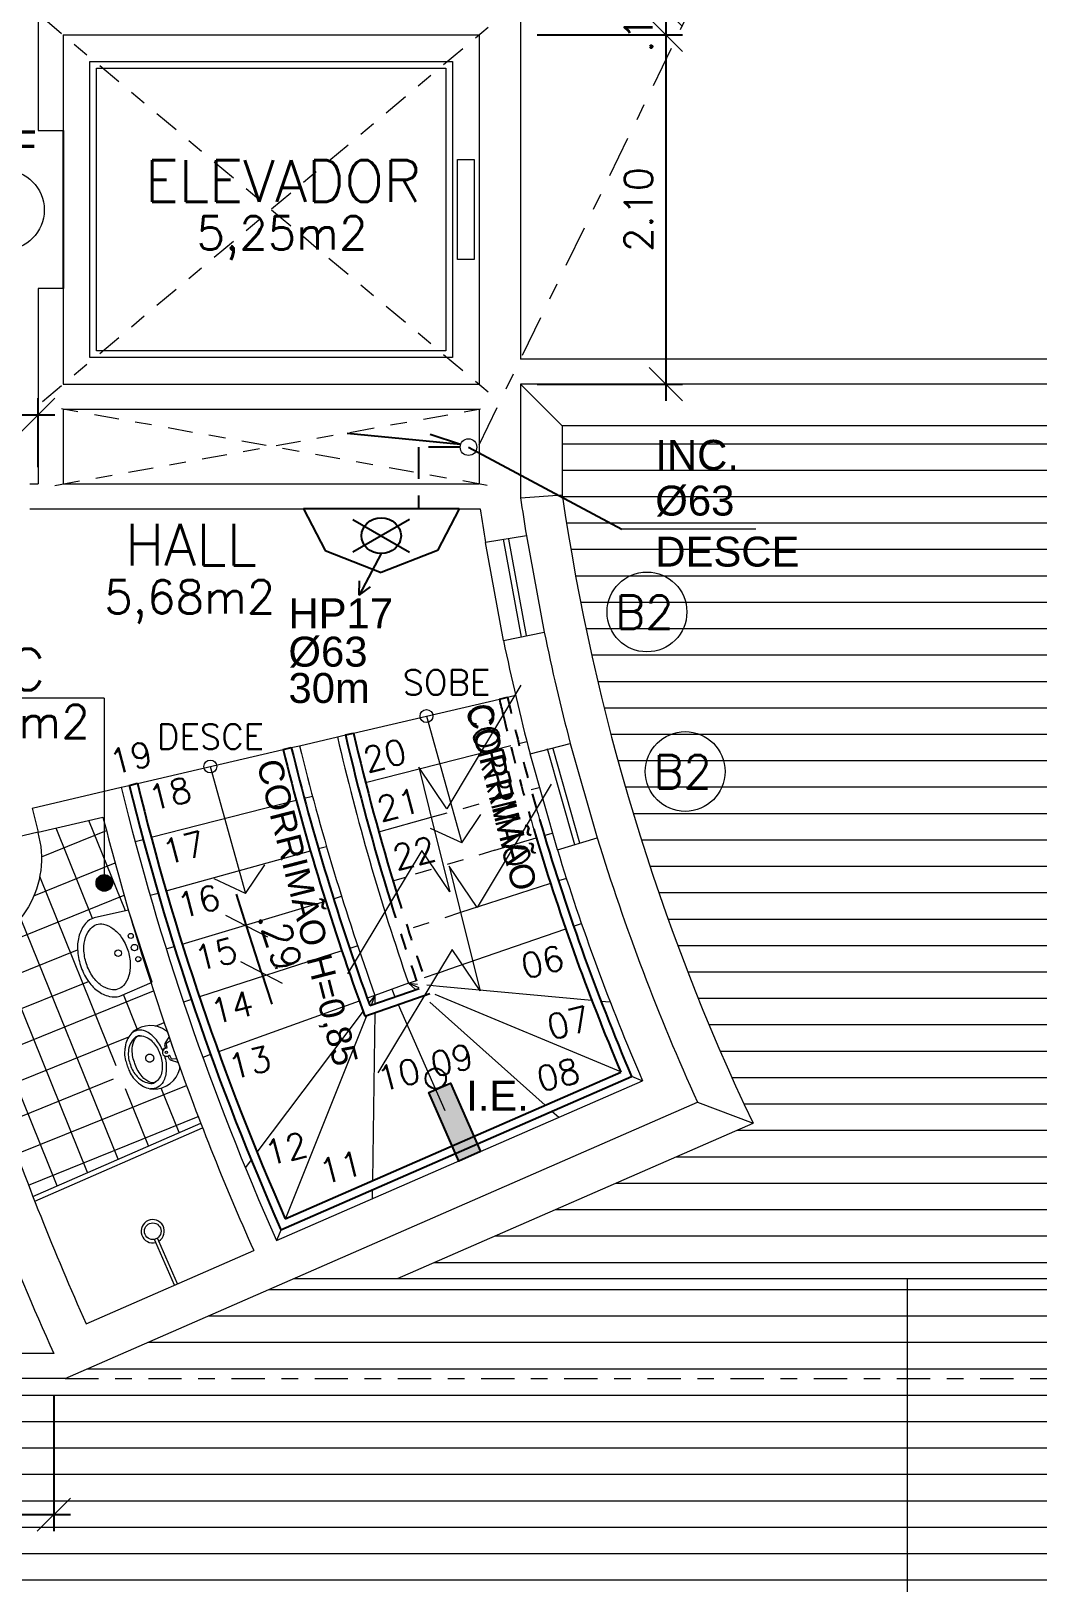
# Model space of a CAD drawing. Header units: millimetres. Extents: x 521 to 1055, y 261 to 520.
# Drawn here: x 740.86 to 746.91, y 475.91 to 485.24 of the extents above; entities that cross this region are included whole.
import ezdxf
from ezdxf.enums import TextEntityAlignment as Align

# ---------------------------------------------------------------- set-up
doc = ezdxf.new("R2010")
doc.units = ezdxf.units.MM
for name, pattern in [('CONTINU', [0]), ('DASHDOT', [1, 0.5, -0.25, 0, -0.25]), ('DIVIDE2', [15.875, 6.35, -3.175, 0, -3.175, 0, -3.175])]:
    doc.linetypes.add(name, pattern=pattern)
doc.layers.add('0.1', color=8, linetype='Continuous', lineweight=13)
doc.layers.add('ppci', color=8, linetype='Continuous')
doc.styles.add('80X50', font='romans.shx')
doc.styles.add('ROMANS', font='romans')
doc.styles.get("Standard").update_dxf_attribs({"font": 'romans.shx'})
doc.styles.add('STYLE1', font='sanss___.ttf')
doc.dimstyles.new('Fares Eng - 50', dxfattribs={"dimscale": 2, "dimtxt": 0.085, "dimasz": 0.1, "dimexe": 0.05, "dimexo": 0.05, "dimgap": 0.04, "dimtad": 1, "dimzin": 4, "dimdsep": 46, "dimtxsty": 'ROMANS', "dimblk1": 'OBLIQUE', "dimblk2": 'OBLIQUE', "dimsah": 1, "dimcen": 0.05, "dimdle": 0.05, "dimclrd": 8, "dimclre": 8, "dimclrt": 8, "dimaunit": 1, "dimadec": 0, "dimazin": 0, "dimtfac": 1, "dimtix": 1, "dimtmove": 2, "dimatfit": 0, "dimldrblk": 'OPEN90', "dimfxl": 1, "dimtolj": 1, "dimtzin": 0, "dimarcsym": 0})

# ---------------------------------------------------------------- blocks, each defined once
blk = doc.blocks.new('ÁREA')
for p in [(0.00005, 0.003762), (0, 0)]:
    blk.add_attdef('COMPARTIMENTO', text='', height=0.0025).set_placement(p, align=Align.CENTER)
at = {"color": 1}
for p in [(-0.00005, -0.003762), (-0.000099, -0.007523)]:
    blk.add_attdef('ÁREA', text='', height=0.002, dxfattribs=at).set_placement(p, align=Align.CENTER)
blk = doc.blocks.new('_OBLIQUE')
at = {"color": 0, "linetype": 'ByBlock'}
blk.add_line((-0.5, -0.5), (0.5, 0.5), dxfattribs=at)
blk = doc.blocks.new('*D100')
at = {"layer": '0.1', "color": 8, "linetype": 'CONTINU', "lineweight": -2, "transparency": 16777216}
for p, q in [((744.6763, 485.3669), (744.6763, 485.5669)), ((743.9027, 485.3669), (744.7763, 485.3669)), ((744.6763, 485.3669), (744.6763, 485.2169)), ((743.9027, 485.2169), (744.7763, 485.2169)), ((744.6763, 485.2169), (744.6763, 485.0169))]:
    blk.add_line(p, q, dxfattribs=at)
at = {"layer": 'DEFPOINTS', "color": 0, "linetype": 'CONTINU', "lineweight": -2, "transparency": 16777216}
for p in [(743.8027, 485.3669), (743.8027, 485.2169), (744.6763, 485.2169)]:
    blk.add_point(p, dxfattribs=at)
at = {"layer": '0.1', "color": 8, "linetype": 'CONTINU', "lineweight": -2, "transparency": 16777216, "xscale": 0.2, "yscale": 0.2, "zscale": 0.2}
for p, rotation in [((744.6763, 485.3669), 270), ((744.6763, 485.2169), 90)]:
    blk.add_blockref('_OBLIQUE', p, dxfattribs=dict(at, rotation=rotation))
at = {"layer": '0.1', "color": 8, "linetype": 'CONTINU', "transparency": 16777216, "insert": (744.5113, 485.2919), "char_height": 0.17, "attachment_point": 5, "rotation": 90, "style": 'ROMANS'}
blk.add_mtext('\\A1;.15', dxfattribs=at)
blk = doc.blocks.new('_Open90')
at = {"color": 0, "linetype": 'ByBlock', "lineweight": -2}
for p, q in [((-0.5, 0.5), (0, 0)), ((0, 0), (-1, 0)), ((0, 0), (-0.5, -0.5))]:
    blk.add_line(p, q, dxfattribs=at)
blk = doc.blocks.new('*D169')
at = {"layer": '0.1', "color": 8, "lineweight": -2, "transparency": 16777216}
for p, q in [((744.6763, 485.3169), (744.6763, 483.0169)), ((743.9027, 485.2169), (744.7763, 485.2169)), ((743.9027, 483.1169), (744.7763, 483.1169))]:
    blk.add_line(p, q, dxfattribs=at)
at = {"layer": 'DEFPOINTS', "color": 0, "lineweight": -2, "transparency": 16777216}
for p in [(743.8027, 485.2169), (743.8027, 483.1169), (744.6763, 483.1169)]:
    blk.add_point(p, dxfattribs=at)
at = {"layer": '0.1', "color": 8, "lineweight": -2, "transparency": 16777216, "xscale": 0.2, "yscale": 0.2, "zscale": 0.2}
for p, rotation in [((744.6763, 485.2169), 90), ((744.6763, 483.1169), 270)]:
    blk.add_blockref('_OBLIQUE', p, dxfattribs=dict(at, rotation=rotation))
at = {"layer": '0.1', "color": 8, "transparency": 16777216, "insert": (744.5113, 484.1669), "char_height": 0.17, "attachment_point": 5, "rotation": 90, "style": 'ROMANS'}
blk.add_mtext('\\A1;2.10', dxfattribs=at)
blk = doc.blocks.new('*D177')
at = {"layer": '0.1', "color": 8, "linetype": 'CONTINU', "lineweight": -2, "transparency": 16777216}
for p, q in [((742.1555, 479.8596), (742.0941, 480.0499)), ((742.2461, 479.5792), (742.1555, 479.8596)), ((742.2367, 479.8858), (742.2507, 479.8903)), ((742.2461, 479.5792), (742.3076, 479.3888)), ((742.3272, 479.6054), (742.3412, 479.6099))]:
    blk.add_line(p, q, dxfattribs=at)
at = {"layer": 'DEFPOINTS', "color": 0, "linetype": 'CONTINU', "lineweight": -2, "transparency": 16777216}
for p in [(742.1415, 479.8551), (742.1555, 479.8596), (742.2321, 479.5746)]:
    blk.add_point(p, dxfattribs=at)
at = {"layer": '0.1', "color": 8, "linetype": 'CONTINU', "lineweight": -2, "transparency": 16777216, "xscale": 0.2, "yscale": 0.2, "zscale": 0.2}
for p, rotation in [((742.1555, 479.8596), 287.8981106747853), ((742.2461, 479.5792), 107.8981106747853)]:
    blk.add_blockref('_OBLIQUE', p, dxfattribs=dict(at, rotation=rotation))
at = {"layer": '0.1', "color": 8, "linetype": 'CONTINU', "transparency": 16777216, "insert": (742.3578, 479.7701), "char_height": 0.17, "attachment_point": 5, "rotation": 287.89811, "style": 'ROMANS'}
blk.add_mtext('\\A1;.29', dxfattribs=at)
blk = doc.blocks.new('P60')
at = {"color": 252}
blk.add_lwpolyline([(-0.6, 0.0596), (0, 0.0596), (0, 0.03), (-0.6, 0.03)], close=True, dxfattribs=at)
at = {"color": 8}
blk.add_arc((-0.0289, 0.0596), 0.5711, 87.10254, 180, dxfattribs=at)
blk = doc.blocks.new('Cuba-emp')
blk.add_lwpolyline([(0.21, 0.2482), (0, 0.2274), (0, -0.2274), (0.21, -0.2482, 0.137816), (0.2706, -0.2312, 0.107041), (0.3288, -0.1757, 0.080751), (0.3645, -0.099, 0.068643), (0.378, -0.0007, 0.068643), (0.3645, 0.0976, 0.080751), (0.3288, 0.1743, 0.107041), (0.2706, 0.2298, 0.115752), (0.21, 0.2482)], format="xyb")
blk.add_lwpolyline([(0.21, 0.2045, -0.131827), (0.2501, 0.1937, -0.106633), (0.2967, 0.1515, -0.083482), (0.3283, 0.0871, -0.072232), (0.3409, 0, -0.072232), (0.3283, -0.0871, -0.083482), (0.2967, -0.1515, -0.106633), (0.2501, -0.1937, -0.131827), (0.21, -0.2045, -0.131827), (0.1699, -0.1937, -0.106633), (0.1233, -0.1515, -0.083482), (0.0918, -0.0871, -0.072232), (0.0791, 0, -0.072232), (0.0918, 0.0871, -0.083482), (0.1233, 0.1515, -0.106633), (0.1699, 0.1937, -0.131827)], format="xyb", close=True)
for centre, radius in [((0.0365, -0.0023), 0.0193), ((0.0365, -0.0023), 0.0193), ((0.0358, 0.0711), 0.0155), ((0.1403, -0.0014), 0.0198), ((0.0358, -0.0757), 0.0155)]:
    blk.add_circle(centre, radius)
blk = doc.blocks.new('MIC')
for p, q in [((0, 0), (0, 0.1115)), ((0.294, 0.0017), (0.294, 0)), ((0, -0.1115), (0, 0)), ((0.294, 0), (0.294, -0.0017))]:
    blk.add_line(p, q)
for points in [[(0.0639, 0.016, -0.100603), (0.082, 0.1, -0.114611), (0.123, 0.161, -0.309836), (0.2095, 0.1751, -0.309836)], [(0.1614, -0.1456), (0.1649, -0.1467, 0.189039), (0.1967, -0.145, 0.189014), (0.26, -0.0796, 0.116802), (0.275, 0, 0.116802), (0.26, 0.0796, 0.189014), (0.1967, 0.145, 0.189039), (0.1649, 0.1467), (0.1614, 0.1456)], [(0, 0.0531, -0.473116), (0.005, 0.056), (0.025, 0.0515, -0.362542), (0.0315, 0.043), (0.0325, 0.0285, 0.564769), (0.0386, 0.0228)], [(0.002, 0.0805), (0.034, 0.057, -0.1805), (0.041, 0.0455), (0.043, 0.032, 0.35029), (0.0485, 0.026, -0.252034), (0.063, 0.0195)], [(0, -0.0531, 0.473116), (0.005, -0.056), (0.025, -0.0515, 0.362542), (0.0315, -0.043), (0.0325, -0.0285, -0.564769), (0.0386, -0.0228)], [(0.002, -0.0805), (0.034, -0.057, 0.1805), (0.041, -0.0455), (0.043, -0.032, -0.35029), (0.0485, -0.026, 0.252034), (0.063, -0.0195)], [(0.0639, -0.016, 0.100603), (0.082, -0.1, 0.114611), (0.123, -0.161, 0.309836), (0.2095, -0.1751, 0.309836)]]:
    blk.add_lwpolyline(points, format="xyb")
blk.add_lwpolyline([(0.247, 0), (0.2471, -0.0078, -0.102017), (0.2314, -0.0902, -0.100634), (0.1998, -0.1372, -0.31043), (0.1587, -0.1445, -0.029837), (0.153, -0.1425, -0.193887), (0.1005, -0.08, -0.096635), (0.0855, 0, -0.096635), (0.1005, 0.08, -0.193887), (0.153, 0.1425, -0.029837), (0.1587, 0.1445, -0.31043), (0.1998, 0.1372, -0.100634), (0.2314, 0.0902, -0.102017), (0.2471, 0.0078)], format="xyb", close=True)
blk.add_circle((0.046, 0), 0.0075)
at = {"linetype": 'DASHDOT'}
blk.add_circle((0.152, 0), 0.024, dxfattribs=at)
for centre, radius, start, end in [((0.1378, 0.0316), 0.1612, 69.9635, 146.72537), ((0.0142, 0.1113), 0.0142, 142.06491, 179.05502), ((0.1387, 0.0475), 0.146, 35.25885, 68.15339), ((0.0355, -0.0108), 0.2641, 26.26256, 32.66128), ((-0.0293, -0.0427), 0.3364, 21.06742, 26.26256), ((0.046, 0), 0.024, 251.96736, 108.03264), ((0.1598, 0.0301), 0.1338, 1.84509, 21.06742), ((-0.7216, 0.0017), 1.0157, 360, 1.84509), ((-0.0293, 0.0427), 0.3364, 333.73744, 338.93258), ((0.1598, -0.0301), 0.1338, 338.93258, 358.15491), ((-0.7216, -0.0017), 1.0157, 358.15491, 360), ((0.0142, -0.1113), 0.0142, 180.94498, 217.93509), ((0.1378, -0.0316), 0.1612, 213.27463, 290.0365), ((0.1387, -0.0475), 0.146, 291.84661, 324.74115), ((0.0355, 0.0108), 0.2641, 327.33872, 333.73744)]:
    blk.add_arc(centre, radius, start, end)
blk = doc.blocks.new('Chuveiro')
at = {"lineweight": -2}
for p, q in [((-0.28, 0), (-0.301, 0)), ((0, 0), (-0.28, 0)), ((-0.28, -0.02), (-0.301, -0.02)), ((0, -0.02), (-0.28, -0.02))]:
    blk.add_line(p, q, dxfattribs=at)
at = {"color": 8, "lineweight": -2}
blk.add_circle((-0.35, -0.01), 0.05, dxfattribs=at)
at = {"lineweight": -2}
blk.add_arc((-0.35, -0.01), 0.07, 8.21321, 351.78679, dxfattribs=at)
blk = doc.blocks.new('*D299')
at = {"layer": '0.1', "color": 8, "lineweight": -2, "transparency": 16777216}
for p, q in [((737.0527, 477.0399), (737.0527, 476.2209)), ((740.9965, 477.0399), (740.9965, 476.2209)), ((736.9527, 476.3209), (741.0965, 476.3209))]:
    blk.add_line(p, q, dxfattribs=at)
at = {"layer": 'DEFPOINTS', "color": 0, "lineweight": -2, "transparency": 16777216}
for p in [(737.0527, 477.1399), (740.9965, 477.1399), (740.9965, 476.3209)]:
    blk.add_point(p, dxfattribs=at)
at = {"layer": '0.1', "color": 8, "lineweight": -2, "transparency": 16777216, "xscale": 0.2, "yscale": 0.2, "zscale": 0.2, "rotation": 180}
blk.add_blockref('_OBLIQUE', (737.0527, 476.3209), dxfattribs=at)
at = {"layer": '0.1', "color": 8, "lineweight": -2, "transparency": 16777216, "xscale": 0.2, "yscale": 0.2, "zscale": 0.2}
blk.add_blockref('_OBLIQUE', (740.9965, 476.3209), dxfattribs=at)
at = {"layer": '0.1', "color": 8, "transparency": 16777216, "insert": (739.0246, 476.4879), "char_height": 0.17, "attachment_point": 5, "style": 'ROMANS'}
blk.add_mtext('\\A1;3.94', dxfattribs=at)
blk = doc.blocks.new('*D3363')
at = {"layer": '0.1', "color": 8, "linetype": 'CONTINU', "lineweight": -2, "transparency": 16777216}
for p, q in [((737.0527, 482.6169), (737.0527, 483.0325)), ((740.9027, 482.6169), (740.9027, 483.0325)), ((736.9527, 482.9325), (741.0027, 482.9325))]:
    blk.add_line(p, q, dxfattribs=at)
at = {"layer": 'DEFPOINTS', "color": 0, "linetype": 'CONTINU', "lineweight": -2, "transparency": 16777216}
for p in [(740.9027, 482.9325), (737.0527, 482.5169), (740.9027, 482.5169)]:
    blk.add_point(p, dxfattribs=at)
at = {"layer": '0.1', "color": 8, "linetype": 'CONTINU', "lineweight": -2, "transparency": 16777216, "xscale": 0.2, "yscale": 0.2, "zscale": 0.2, "rotation": 180}
blk.add_blockref('_OBLIQUE', (737.0527, 482.9325), dxfattribs=at)
at = {"layer": '0.1', "color": 8, "linetype": 'CONTINU', "lineweight": -2, "transparency": 16777216, "xscale": 0.2, "yscale": 0.2, "zscale": 0.2}
blk.add_blockref('_OBLIQUE', (740.9027, 482.9325), dxfattribs=at)
at = {"layer": '0.1', "color": 8, "linetype": 'CONTINU', "lineweight": -2, "transparency": 16777216, "insert": (738.9777, 483.0975), "char_height": 0.17, "attachment_point": 5, "style": 'ROMANS'}
blk.add_mtext('\\A1;3.85', dxfattribs=at)

msp = doc.modelspace()

# ---------------------------------------------------------------- hatches: boundary and pattern name
at = {"layer": '0.1', "linetype": 'CONTINU'}
h = msp.add_hatch(dxfattribs=at)
h.set_pattern_fill('ANSI31', color=8, scale=0.05, angle=315, style=0, double=1)
h.set_pattern_definition([(0, (-0.39743, 0), (6e-17, 0.15875), [])])
h.paths.add_polyline_path([(754.85272, 477.73986), (754.85272, 482.86692), (744.05272, 482.86692), (744.05272, 482.45101, 0.0750546), (745.19999, 478.67415), (743.06223, 477.73986)])
h.paths.add_polyline_path([(747.03193, 481.20909), (749.97955, 481.20909), (749.97955, 481.56623), (747.03193, 481.56623)], flags=24)
h.paths.add_polyline_path([(747.0605, 480.88135), (747.84621, 480.88135), (747.84621, 481.18135), (747.0605, 481.18135)], flags=24)
h = msp.add_hatch(dxfattribs=at)
h.set_pattern_fill('_USER', color=8, scale=0.2, angle=22, style=0, double=1, pattern_type=0)
h.set_pattern_definition([(22, (-0.39743, 0), (-0.07492132, 0.18543677), []), (112, (-0.39743, 0), (-0.18543677, -0.07492132), [])])
h.paths.add_polyline_path([(741.30015, 480.48181), (741.30015, 480.16812, -0.4142136), (741.34999, 480.11828, -1), (741.25031, 480.11828, -0.4142136), (741.30015, 480.16812), (741.30015, 480.48181, -0.0005079), (741.29197, 480.51375), (740.90002, 480.42235, -0.1788141), (740.87067, 480.02759, -0.1325661), (740.80672, 479.92033, -0.1753906), (740.48079, 479.70849), (740.45196, 479.70176), (740.3157, 480.28609), (740.28649, 480.27927), (740.2205, 480.26389, 0.0224893), (740.67111, 478.77257), (740.76544, 478.80577), (740.81585, 478.66449), (740.72152, 478.63129, 0.0061293), (740.87089, 478.23363), (741.87972, 478.67452, -0.0052967), (741.75918, 478.99649), (741.75153, 478.99379, -0.3347974), (741.59508, 478.87887, -0.1445233), (741.51692, 478.90575, -0.0057603), (741.51217, 478.90956), (741.38183, 478.86368), (741.33142, 479.00496), (741.43173, 479.04026, -0.0027243), (741.42835, 479.0508, -0.0840705), (741.42224, 479.09506, -0.0226719), (741.42455, 479.12546, -0.027927), (741.42974, 479.15448, -0.1445233), (741.47402, 479.22427, -0.3480503), (741.67416, 479.22766, -0.162816), (741.6798, 479.22064, -0.0202998)])
h.paths.add_polyline_path([(741.36302, 479.69658, -1), (741.40258, 479.69658, -1)], flags=0)
h.paths.add_polyline_path([(741.48917, 479.66011, -1), (741.52011, 479.66011, -1)], flags=0)
h.paths.add_polyline_path([(741.46182, 479.72964, -1), (741.50049, 479.72964, -1)], flags=0)
h.paths.add_polyline_path([(741.4436, 479.79962, -1), (741.47454, 479.79962, -1)], flags=0)
edge = h.paths.add_edge_path(flags=16)
edge.add_line((741.39403, 479.43763), (741.5872, 479.5226))
edge.add_line((741.5872, 479.5226), (741.44598, 479.95494))
edge.add_line((741.44598, 479.95494), (741.2399, 479.9095))
edge.add_arc((741.27602, 479.79892), 0.11633, 108.089011, 139.476309)
edge.add_arc((741.33201, 479.75106), 0.18999, 139.476309, 163.915284)
edge.add_arc((741.40261, 479.73071), 0.26345, 163.915284, 182.381878)
edge.add_arc((741.50235, 479.73486), 0.36328, 182.381878, 198.089011)
edge.add_arc((741.50235, 479.73486), 0.36328, 198.089011, 213.796145)
edge.add_arc((741.41939, 479.67933), 0.26345, 213.796145, 232.262739)
edge.add_arc((741.37442, 479.62123), 0.18999, 232.262739, 256.701714)
edge.add_arc((741.35748, 479.54954), 0.11633, 256.701714, 288.089011)
msp.add_hatch(color=8, dxfattribs=at).paths.add_polyline_path([(741.34999, 480.11828, 1), (741.25031, 480.11828, 1)])
h = msp.add_hatch(dxfattribs=at)
h.set_pattern_fill('ANSI31', color=8, scale=0.05, angle=315, style=0, double=1)
h.set_pattern_definition([(0, (737.40272, 462.11692), (6e-17, 0.15875), [])])
h.paths.add_polyline_path([(746.12772, 477.73986), (742.43795, 477.73986), (741.06509, 477.13986), (746.12772, 477.13986)])
h.paths.add_polyline_path([(754.85272, 477.73986), (746.12772, 477.73986), (746.12772, 477.13986), (754.85272, 477.13986)])
h.paths.add_polyline_path([(754.85272, 477.13986), (746.12772, 477.13986), (746.12772, 462.71692), (754.85272, 462.71692)])
h.paths.add_polyline_path([(746.12772, 477.13986), (741.06509, 477.13986), (740.46457, 477.13986), (740.33099, 477.11112, -0.4142136), (740.57063, 476.87148, -1), (740.09134, 476.87148, -0.4142136), (740.33099, 477.11112), (739.86457, 477.13986), (738.76768, 477.13986), (737.46768, 477.13986), (737.40272, 477.13986), (737.40272, 462.71692), (746.12772, 462.71692)])
h.paths.add_polyline_path([(737.77324, 476.82102, -1), (738.33401, 476.82102, -1)], flags=16)
h.paths.add_polyline_path([(746.12772, 462.71692), (737.40272, 462.71692), (737.40272, 462.11692), (746.12772, 462.11692)])
h.paths.add_polyline_path([(754.85272, 462.71692), (746.12772, 462.71692), (746.12772, 462.11692), (754.85272, 462.11692)])
h.paths.add_polyline_path([(747.03193, 470.84071), (749.97955, 470.84071), (749.97955, 471.19786), (747.03193, 471.19786)], flags=24)
h.paths.add_polyline_path([(747.0605, 470.51297), (747.84621, 470.51297), (747.84621, 470.81297), (747.0605, 470.81297)], flags=24)
h.paths.add_polyline_path([(738.71901, 476.36038), (739.3302, 476.36038), (739.3302, 476.61538), (738.71901, 476.61538)], flags=24)
h.paths.add_polyline_path([(737.75188, 476.6695), (738.3376, 476.6695), (738.3376, 476.9695), (737.75188, 476.9695)], flags=24)
h.paths.add_polyline_path([(742.50163, 470.84071), (745.44925, 470.84071), (745.44925, 471.19786), (742.50163, 471.19786)], flags=24)
h.paths.add_polyline_path([(742.5302, 470.51297), (743.31591, 470.51297), (743.31591, 470.81297), (742.5302, 470.81297)], flags=24)
at = {"layer": 'ppci'}
msp.add_hatch(color=10, dxfattribs=at).paths.add_polyline_path([(743.38211, 478.91482), (743.25153, 478.85775), (743.43116, 478.44676), (743.56173, 478.50383)])

# ---------------------------------------------------------------- linework, layer by layer
at = {"layer": '0.1', "color": 8, "linetype": 'DASHDOT', "ltscale": 0.5}
msp.add_line((743.55265, 482.75199), (749.05265, 494.08199), dxfattribs=at)
at = {"layer": '0.1', "color": 7}
for p, q in [((743.80272, 493.56692), (743.80272, 483.26692)), ((740.90272, 485.94192), (740.90272, 484.64192)), ((741.05272, 485.21692), (743.55272, 485.21692)), ((741.05272, 485.21692), (741.05272, 484.64192)), ((743.55272, 485.21692), (743.55272, 483.11692)), ((740.90272, 484.64192), (741.05272, 484.64192)), ((740.90272, 483.69192), (740.90272, 482.51692)), ((741.05272, 483.69192), (740.90272, 483.69192)), ((741.05272, 483.69192), (741.05272, 483.11692)), ((745.20272, 483.26692), (743.80272, 483.26692)), ((748.80272, 483.26692), (745.20272, 483.26692)), ((741.05272, 483.11692), (743.55272, 483.11692)), ((743.80272, 483.11692), (743.80272, 482.43293)), ((745.20272, 483.11692), (743.80272, 483.11692)), ((754.95272, 483.11692), (745.20272, 483.11692)), ((741.05272, 482.96692), (743.55272, 482.96692)), ((741.05272, 482.96692), (741.05272, 482.51692)), ((743.55272, 482.96692), (743.55272, 482.51692)), ((740.85272, 482.51692), (740.90272, 482.51692)), ((741.05272, 482.51692), (743.55272, 482.51692)), ((740.85272, 482.36692), (743.5597, 482.36692)), ((743.83759, 482.20564), (743.59082, 482.16562)), ((743.69983, 481.57546), (743.94462, 481.62624)), ((742.47299, 480.94318), (742.70111, 480.99638)), ((743.8595, 480.89368), (744.10138, 480.95688)), ((740.86602, 480.56845), (741.40165, 480.69335)), ((740.86602, 480.56845), (740.90229, 480.42288)), ((740.90229, 480.42288), (741.29197, 480.51375)), ((744.02388, 480.31648), (744.26276, 480.3902)), ((743.12887, 479.51512), (742.92716, 479.44235)), ((742.33616, 477.9682), (744.53527, 478.92931)), ((741.06509, 477.13986), (744.86545, 478.80077)), ((741.19074, 477.46761), (742.19871, 477.90813)), ((740.99649, 477.28986), (740.46457, 477.28986)), ((741.06509, 477.13986), (740.46457, 477.13986))]:
    msp.add_line(p, q, dxfattribs=at)
at = {"layer": '0.1', "color": 8, "linetype": 'DASHDOT', "ltscale": 0.3}
for p, q in [((740.92772, 485.32192), (743.67772, 483.01192)), ((740.92772, 483.01192), (743.67772, 485.32192)), ((741.00366, 482.50809), (743.60241, 482.97587)), ((743.60241, 482.50809), (741.00366, 482.97587))]:
    msp.add_line(p, q, dxfattribs=at)
at = {"layer": '0.1', "color": 8, "linetype": 'CONTINU', "lineweight": -2}
for p, q in [((741.05272, 484.64192), (741.05272, 483.69192)), ((743.48957, 482.73811), (744.41198, 482.24565))]:
    msp.add_line(p, q, dxfattribs=at)
at = {"layer": '0.1', "color": 8, "linetype": 'CONTINU'}
for p, q in [((744.05272, 482.86692), (743.80449, 483.11515)), ((743.80272, 482.43293), (744.05272, 482.45101)), ((745.21716, 482.24565), (744.41198, 482.24565)), ((743.69983, 481.57546), (743.59082, 482.16562)), ((743.808, 481.59544), (743.69899, 482.1856)), ((743.72942, 482.18566), (743.83645, 481.60625)), ((743.83759, 482.20564), (743.94462, 481.62624)), ((741.30015, 481.22913), (740.11035, 481.22913)), ((741.30015, 481.22913), (741.30015, 480.11828)), ((742.79849, 481.01909), (743.67498, 481.22348)), ((743.72367, 481.23484), (743.77236, 481.24619)), ((742.42429, 480.93183), (742.47299, 480.94318)), ((742.70111, 480.99638), (742.7498, 481.00773)), ((742.87112, 480.72166), (743.74316, 480.94425)), ((743.79161, 480.95662), (743.84005, 480.96899)), ((744.12967, 480.34661), (743.9653, 480.92381)), ((743.99559, 480.92675), (744.15697, 480.36007)), ((744.10138, 480.95688), (744.26276, 480.3902)), ((741.49904, 480.71606), (742.37559, 480.92047)), ((744.02388, 480.31648), (743.8595, 480.89368)), ((741.40165, 480.69335), (741.45035, 480.70471)), ((743.86541, 480.67952), (743.91359, 480.69289)), ((741.58204, 480.3926), (742.45414, 480.61521)), ((742.50259, 480.62758), (742.55104, 480.63995)), ((742.95002, 480.42545), (743.2651, 480.5129)), ((740.90229, 480.42288), (740.3179, 480.2866)), ((741.48514, 480.36786), (741.53359, 480.38023)), ((743.64826, 480.31483), (743.89712, 480.38952)), ((743.94501, 480.4039), (743.9929, 480.41827)), ((741.67185, 480.07068), (742.53913, 480.3114)), ((742.58731, 480.32477), (742.63549, 480.33815)), ((743.03511, 480.13082), (743.11214, 480.15394)), ((743.98271, 480.11474), (743.60938, 479.99417)), ((744.07787, 480.14547), (744.03029, 480.13011)), ((741.57549, 480.04394), (741.62367, 480.05731)), ((741.76839, 479.75065), (742.63047, 480.00938)), ((742.67837, 480.02375), (742.72626, 480.03813)), ((743.60938, 479.99417), (743.44197, 479.94011)), ((743.64946, 479.69528), (744.07388, 479.84216)), ((744.12113, 479.85851), (744.16838, 479.87486)), ((741.67261, 479.72191), (741.7205, 479.73628)), ((742.72805, 479.70954), (741.87154, 479.43293)), ((742.82322, 479.74028), (742.77563, 479.72491)), ((743.37764, 479.60121), (743.64946, 479.69528)), ((743.12887, 479.51512), (743.17612, 479.53147)), ((743.30453, 479.57591), (743.22337, 479.54782)), ((743.30453, 479.57591), (743.37764, 479.60121)), ((742.92716, 479.44235), (742.88013, 479.42538)), ((742.92716, 479.44235), (742.89126, 479.39463)), ((742.92716, 479.44235), (742.90391, 479.38436)), ((742.92716, 479.44235), (742.92647, 479.39216)), ((743.02802, 479.47873), (743.04754, 479.43406)), ((743.12887, 479.51512), (743.19078, 479.48933)), ((743.12887, 479.51512), (743.18355, 479.51006)), ((743.12887, 479.51512), (743.17162, 479.477)), ((743.23826, 479.50501), (743.31556, 479.49786)), ((743.28649, 479.44946), (744.40304, 478.98439)), ((743.31556, 479.49786), (744.23027, 479.41332)), ((741.82396, 479.41756), (741.77637, 479.40219)), ((742.8331, 479.40841), (741.98651, 479.103)), ((742.85541, 479.34698), (742.21799, 478.49983)), ((742.92574, 479.339), (742.91178, 478.3289)), ((743.06763, 479.3881), (743.34674, 478.74945)), ((743.2572, 479.40071), (743.95031, 478.78279)), ((744.28581, 479.40819), (744.3414, 479.40305)), ((742.87929, 479.32292), (742.38921, 478.10052)), ((741.93947, 479.08603), (741.89244, 479.06906)), ((744.46903, 478.9569), (744.53527, 478.92931)), ((744.86545, 478.80077), (745.19999, 478.67415)), ((743.99138, 478.74617), (744.03245, 478.70955)), ((742.18298, 478.45331), (742.14801, 478.40683)), ((742.91102, 478.27401), (742.91026, 478.21911)), ((742.36269, 478.03436), (742.33616, 477.9682)), ((742.43795, 477.73986), (754.85272, 477.73986)), ((746.12772, 462.11692), (746.12772, 477.73986))]:
    msp.add_line(p, q, dxfattribs=at)
at = {"layer": '0.1', "color": 8}
for p, q in [((754.85272, 482.86692), (744.05272, 482.86692)), ((744.05272, 482.86692), (744.05272, 482.45101)), ((743.23674, 481.12129), (743.44841, 480.35866)), ((741.93732, 480.81827), (742.14899, 480.05565)), ((743.44841, 480.35866), (743.56404, 480.53061)), ((743.44841, 480.35866), (743.26069, 480.44641)), ((742.14899, 480.05565), (742.26463, 480.22759)), ((742.14899, 480.05565), (741.96127, 480.14339)), ((740.87089, 478.23363), (741.87972, 478.67452)), ((740.88182, 478.20566), (741.89057, 478.64653)), ((743.06223, 477.73986), (745.19999, 478.67415))]:
    msp.add_line(p, q, dxfattribs=at)
at = {"layer": '0.1', "color": 8, "linetype": 'DASHDOT', "ltscale": 0.2}
for p, q in [((743.2651, 480.5129), (743.81724, 480.66615)), ((743.64826, 480.31483), (743.11214, 480.15394)), ((743.44197, 479.94011), (743.12627, 479.83815))]:
    msp.add_line(p, q, dxfattribs=at)
at = {"layer": '0.1', "color": 8, "linetype": 'DASHDOT', "ltscale": 0.4}
msp.add_line((741.06509, 477.13986), (754.85272, 477.13986), dxfattribs=at)
at = {"layer": '0.1', "color": 8}
for points in [[(741.21272, 485.05692), (743.39272, 485.05692), (743.39272, 483.27692), (741.21272, 483.27692)], [(741.25272, 485.01692), (743.35272, 485.01692), (743.35272, 483.31692), (741.25272, 483.31692)], [(743.42272, 484.46692), (743.52272, 484.46692), (743.52272, 483.86692), (743.42272, 483.86692)]]:
    msp.add_lwpolyline(points, close=True, dxfattribs=at)
for points in [[(743.80484, 481.30716), (743.35873, 480.56447), (743.19004, 480.81376), (743.28349, 480.4392), (743.37693, 480.06463), (743.20824, 480.31393), (742.76214, 479.57124)], [(743.98718, 480.7124), (743.54108, 479.96971), (743.37239, 480.21901), (743.46583, 479.84444), (743.55928, 479.46988), (743.39059, 479.71917), (742.94448, 478.97648)]]:
    msp.add_lwpolyline(points, dxfattribs=at)
for centre, radius in [((740.6995, 484.16367), 0.23964), ((744.56226, 481.74714), 0.23964), ((743.23674, 481.12129), 0.03865), ((744.79207, 480.78821), 0.23964), ((741.93732, 480.81827), 0.03865)]:
    msp.add_circle(centre, radius, dxfattribs=at)
at = {"layer": '0.1', "color": 7}
msp.add_circle((743.48957, 482.73811), 0.05, dxfattribs=at)
at = {"layer": '0.1', "color": 8, "linetype": 'CONTINU'}
msp.add_circle((741.30015, 480.11828), 0.04984, dxfattribs=at)
at = {"layer": '0.1', "color": 7}
for centre, radius, start, end in [((757.13586, 484.36251), 13.47205, 188.234731, 189.212682), ((757.13586, 484.36251), 13.72205, 188.362157, 189.212682), ((757.13586, 484.36251), 13.72205, 191.718753, 194.642841), ((757.13586, 484.36251), 13.47205, 191.718753, 194.642841), ((757.0155, 484.52486), 14.97708, 193.836018, 199.837439), ((757.13586, 484.36251), 14.82205, 193.126583, 199.089194), ((757.0155, 484.52486), 16.07708, 193.787476, 204.068359), ((757.13586, 484.36251), 13.47205, 197.148912, 204.383083), ((757.13586, 484.36251), 13.72205, 197.148912, 203.325061), ((757.0155, 484.52486), 16.22708, 199.389165, 204.064097), ((757.0155, 484.52486), 17.57708, 198.354707, 204.30637), ((757.0155, 484.52486), 17.32708, 199.389165, 204.035099)]:
    msp.add_arc(centre, radius, start, end, dxfattribs=at)
at = {"layer": '0.1', "color": 8}
for centre, radius, start, end in [((757.13586, 484.36251), 13.22205, 188.312353, 205.481399), ((757.0155, 484.52486), 16.22708, 194.311068, 199.389165)]:
    msp.add_arc(centre, radius, start, end, dxfattribs=at)
at = {"layer": '0.1', "color": 8, "linetype": 'CONTINU'}
for radius, start, end in [(13.77205, 196.010616, 196.292339), (13.82205, 196.203573, 196.483408)]:
    msp.add_arc((757.13586, 484.36251), radius, start, end, dxfattribs=at)
at = {"layer": 'ppci', "color": 10}
for q in [(742.76083, 482.82028), (743.25959, 482.81479)]:
    msp.add_line((743.44214, 482.75392), q, dxfattribs=at)
at = {"layer": 'ppci', "color": 12, "linetype": 'DIVIDE2', "ltscale": 0.03}
for p, q in [((743.43957, 482.73811), (743.18957, 482.73811)), ((743.18957, 482.73811), (743.18957, 482.36692))]:
    msp.add_line(p, q, dxfattribs=at)
at = {"layer": 'ppci', "color": 10, "linetype": 'Continuous'}
for p, q in [((743.43318, 482.36692), (742.49664, 482.36692)), ((742.49664, 482.36692), (742.62733, 482.11596)), ((743.43318, 482.36692), (743.30248, 482.11596)), ((743.13537, 482.30401), (742.79432, 482.10711)), ((742.79481, 482.3038), (743.13528, 482.10723)), ((742.62733, 482.11596), (742.96491, 481.9846)), ((742.96491, 482.09774), (742.83197, 481.84809)), ((743.30248, 482.11596), (742.96491, 481.9846)), ((742.83197, 481.84809), (742.83496, 481.93346)), ((742.83197, 481.84809), (742.90113, 481.89822))]:
    msp.add_line(p, q, dxfattribs=at)
at = {"layer": 'ppci', "color": 10, "linetype": 'CONTINU'}
for p, q in [((743.67498, 481.22348), (743.72367, 481.23484)), ((742.7498, 481.00773), (742.79849, 481.01909)), ((742.37559, 480.92047), (742.42429, 480.93183)), ((741.45035, 480.70471), (741.49877, 480.71718)), ((742.86593, 479.3183), (743.2564, 479.45343)), ((742.896, 479.38162), (743.19255, 479.48425)), ((742.38729, 478.09968), (744.40438, 478.98123)), ((742.36166, 478.03391), (744.46974, 478.95523))]:
    msp.add_line(p, q, dxfattribs=at)
at = {"layer": 'ppci', "color": 10}
msp.add_lwpolyline([(743.56173, 478.50383), (743.43116, 478.44676), (743.25153, 478.85775), (743.38211, 478.91482)], close=True, dxfattribs=at)
msp.add_circle((743.29232, 478.94234), 0.06117, dxfattribs=at)
at = {"layer": 'ppci', "color": 10, "linetype": 'CONTINU'}
for centre, radius, start, end in [((757.13586, 484.36251), 13.82205, 193.126583, 193.531436), ((757.13586, 484.36251), 14.72205, 193.126583, 196.988943), ((757.0155, 484.52486), 15.02708, 193.833657, 200.014933), ((757.13586, 484.36251), 14.77205, 193.126583, 197.163441), ((757.0155, 484.52486), 15.07708, 193.831312, 200.201902), ((757.0155, 484.52486), 16.02708, 193.787476, 203.891046), ((757.0155, 484.52486), 15.97708, 193.787476, 203.712627), ((757.13586, 484.36251), 13.77205, 196.292339, 203.118067), ((757.13586, 484.36251), 13.82205, 196.483408, 202.912563)]:
    msp.add_arc(centre, radius, start, end, dxfattribs=at)
at = {"layer": 'ppci', "color": 8, "linetype": 'DASHDOT', "ltscale": 0.2}
for radius, start, end in [(13.77205, 193.126583, 196.010616), (13.82205, 193.531436, 196.203573), (14.77205, 197.163441, 199.177073), (14.72205, 196.988943, 199.265611)]:
    msp.add_arc((757.13586, 484.36251), radius, start, end, dxfattribs=at)
at = {"layer": 'ppci', "color": 10, "linetype": 'Continuous'}
msp.add_ellipse((742.96491, 482.2056), major_axis=(0.1189, 0), ratio=0.9070953, dxfattribs=at)

# ---------------------------------------------------------------- block references
at = {"layer": '0.1', "color": 8}
ref = msp.add_blockref('ÁREA', (742.37499, 484.21355), dxfattribs=dict(at, xscale=133.3333333333333, yscale=133.3333333333333, zscale=133.3333333333333))
ref.add_attrib('COMPARTIMENTO', 'ELEVADOR', dxfattribs={"layer": '0', "color": 3, "height": 0.25}).set_placement((742.37499, 484.21355), align=Align.CENTER)
ref.add_attrib('ÁREA', '5,25m2', dxfattribs={"layer": '0', "color": 1, "height": 0.2}).set_placement((742.36835, 483.9256), align=Align.CENTER)
ref = msp.add_blockref('ÁREA', (741.82076, 482.02652), dxfattribs=dict(at, xscale=133.3333333333333, yscale=133.3333333333333, zscale=133.3333333333333))
ref.add_attrib('COMPARTIMENTO', 'HALL', dxfattribs={"layer": '0', "color": 3, "height": 0.25}).set_placement((741.82076, 482.02652), align=Align.CENTER)
ref.add_attrib('ÁREA', '5,68m2', dxfattribs={"layer": '0', "color": 1, "height": 0.2}).set_placement((741.81412, 481.73857), align=Align.CENTER)
ref = msp.add_blockref('ÁREA', (740.70532, 481.27642), dxfattribs=dict(at, xscale=133.3333333333333, yscale=133.3333333333333, zscale=133.3333333333333))
ref.add_attrib('COMPARTIMENTO', 'WC', dxfattribs={"layer": '0', "color": 3, "height": 0.25}).set_placement((740.70532, 481.27642), align=Align.CENTER)
ref.add_attrib('ÁREA', '3,14m2', dxfattribs={"layer": '0', "color": 1, "height": 0.2}).set_placement((740.69869, 480.98846), align=Align.CENTER)
at = {"layer": '0.1', "color": 8, "xscale": -1, "rotation": 283.1265825310625}
msp.add_blockref('P60', (740.28649, 480.27927), dxfattribs=at)
at = {"layer": '0.1', "color": 8}
for name, p, rotation in [('Cuba-emp', (741.51659, 479.73877), 198.0890114884985), ('MIC', (741.71669, 479.11541), 199.3160063915978), ('Chuveiro', (741.74055, 477.7079), 293.6073275904358)]:
    msp.add_blockref(name, p, dxfattribs=dict(at, rotation=rotation))

# ---------------------------------------------------------------- texts
for p in [(744.37165, 481.64563), (744.60147, 480.6867)]:
    msp.add_text('B2', height=0.2, dxfattribs=at).set_placement(p)
at = {"layer": '0.1', "color": 8, "style": '80X50'}
for s, p in [('SOBE', (743.09348, 481.24868)), ('DESCE', (741.61719, 480.92327))]:
    msp.add_text(s, height=0.15, dxfattribs=at).set_placement(p)
for s, rotation, p in [('CORRIMÃO', 284.319699, (743.47468, 481.17535)), ('19', 14.319699, (741.35437, 480.76615)), ('20', 14.319699, (742.87971, 480.77957)), ('18', 14.319699, (741.58794, 480.54999)), ('21', 14.319699, (742.96168, 480.48422)), ('17', 14.319699, (741.67121, 480.22541)), ('22', 14.319699, (743.05593, 480.1924)), ('16', 14.319699, (741.76102, 479.90349)), ('15', 14.319699, (741.86471, 479.58561)), ('06', 14.319699, (743.82827, 479.53899)), ('14', 14.319699, (741.96071, 479.26574)), ('07', 14.319699, (743.98517, 479.17288)), ('13', 14.319699, (742.06806, 478.93335)), ('09', 14.319699, (743.28353, 478.94786)), ('08', 14.319699, (743.92275, 478.86078)), ('10', 14.319699, (742.96393, 478.86078)), ('12', 14.319699, (742.28597, 478.41567)), ('11', 14.319699, (742.61526, 478.3044))]:
    msp.add_text(s, height=0.15, rotation=rotation, dxfattribs=at).set_placement(p)
at = {"layer": 'ppci', "color": 10, "style": 'STYLE1'}
for s, p in [('PRF', (740.39007, 484.46333)), ('INC.', (744.61256, 482.60159)), ('Ø63', (744.61256, 482.32676)), ('DESCE', (744.61256, 482.02003)), ('HP17', (742.40727, 481.64899)), ('Ø63', (742.40727, 481.41871)), ('30m', (742.40727, 481.20026)), ('I.E.', (743.47534, 478.74984))]:
    msp.add_text(s, height=0.18, dxfattribs=at).set_placement(p)
for s, p in [('CORRIMÃO', (743.47468, 481.17535)), ('CORRIMÃO H=0,85', (742.21499, 480.84001))]:
    msp.add_text(s, height=0.15, rotation=284.319699, dxfattribs=at).set_placement(p)

# ---------------------------------------------------------------- dimensions: what is measured, and where the dimension line sits
at = {"layer": '0.1', "color": 8, "linetype": 'CONTINU'}
dim = msp.add_linear_dim(base=(744.6763, 485.21692), p1=(743.80272, 485.36692), p2=(743.80272, 485.21692), angle=90, dimstyle='Fares Eng - 50', dxfattribs=at)
dim.commit()
dim.dimension.update_dxf_attribs({"geometry": '*D100', "text_midpoint": (744.5113, 485.29192)})
at = {"layer": '0.1', "color": 7}
dim = msp.add_linear_dim(base=(744.6763, 483.11692), p1=(743.80272, 485.21692), p2=(743.80272, 483.11692), angle=90, dimstyle='Fares Eng - 50', dxfattribs=at)
dim.commit()
dim.dimension.update_dxf_attribs({"geometry": '*D169', "text_midpoint": (744.5113, 484.16692)})
at = {"layer": '0.1', "color": 8, "linetype": 'CONTINU', "lineweight": -2}
dim = msp.add_linear_dim(base=(740.90272, 482.93254), p1=(737.05272, 482.51692), p2=(740.90272, 482.51692), dimstyle='Fares Eng - 50', dxfattribs=at)
dim.commit()
dim.dimension.update_dxf_attribs({"geometry": '*D3363', "text_midpoint": (738.97772, 483.09754)})
at = {"layer": '0.1', "color": 8, "linetype": 'CONTINU'}
dim = msp.add_aligned_dim(p1=(742.23208, 479.57463), p2=(742.14151, 479.85508), distance=-0.01472, dimstyle='Fares Eng - 50', dxfattribs=at)
dim.commit()
dim.dimension.update_dxf_attribs({"geometry": '*D177', "text_midpoint": (742.35782, 479.77009)})
at = {"layer": '0.1', "color": 7}
dim = msp.add_linear_dim(base=(740.99649, 476.32089), p1=(737.05272, 477.13986), p2=(740.99649, 477.13986), dimstyle='Fares Eng - 50', dxfattribs=at)
dim.commit()
dim.dimension.update_dxf_attribs({"geometry": '*D299', "text_midpoint": (739.0246, 476.48788), "dimtype": 160})

doc.saveas('drawing.dxf')
